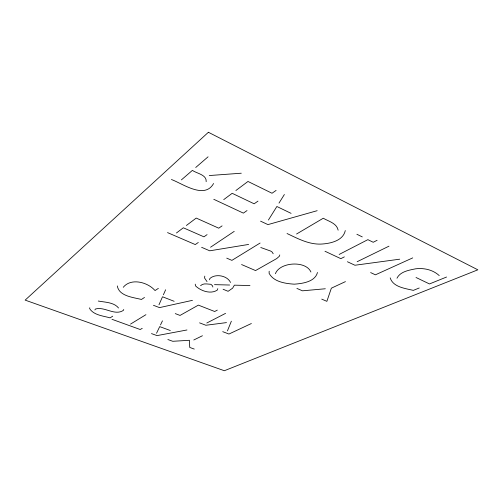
<?xml version="1.0" encoding="UTF-8"?>
<svg xmlns="http://www.w3.org/2000/svg" width="503" height="503" viewBox="0 0 503 503"><rect width="100%" height="100%" fill="white"/><g stroke="black" fill="none" stroke-linecap="round" stroke-linejoin="round"><path stroke-width="0.75" d="M117.3 285.93C119.01 296.166 133.062 297.336 141.45 299.455L144.487 297.468M269.18 271.218L269.092 273.267C273.638 281.938 285.333 283.573 294.23 284.17C302.517 283.591 315.085 281.85 317.475 272.469M204.79 276.116L204.57 278.014L207.022 281.617M206.173 181.671C206.808 174.66 196.755 173.504 192.391 170.379L181.401 179.879M275.405 273.72C279.687 262.019 305.849 260.271 310.929 272.01M89.792 307.761L89.622 308.603C93.784 315.23 103.172 315.884 110.132 317.877L112.71 316.173M345.297 230.563C343.077 240.956 330.081 243.641 320.908 244.093C308.716 244.521 297.719 238.554 287.037 233.524M209.556 279.819L209.896 278.467C215.561 273.381 227.343 275.55 230.525 282.46M279.769 254.939L279.391 256.209L276.725 258.567L255.543 270.57L241.578 264.547M213.58 183.507C204.62 199.741 182.501 183.557 171.422 179.508M217.786 288.647L217.34 290.055C210.801 294.519 200.823 290.998 195.56 285.93L195.233 284.151M123.751 309.452L123.424 310.345C114.766 316.205 104.523 306.195 95.388 309.049L94.91 309.955M227.431 330.911L231.361 321.197M396.98 278.222C400.218 271.513 409.052 270.174 415.66 268.809C423.998 267.778 432.976 269.778 439.238 275.606M158.973 304.799L162.513 296.776L174.151 301.297M163.393 294.783L165.625 289.766M156.534 333.25L159.703 326.617L170.328 330.528M160.488 324.969L162.469 320.845M123.248 287.307C130.937 277.7 147.593 282.12 154.786 290.313L155.176 290.47L158.376 288.37M268.426 220.018L276.87 206.494L291.08 213.354M278.989 203.099L284.384 194.498M200.584 285.698C203.174 282.862 207.563 284.17 210.902 284.314L212.511 285.779L212.87 287.037M195.717 167.499L208.079 156.81M176.434 232.99L183.337 227.79L203.941 236.838L207.079 234.631M186.38 225.489L196.22 218.069L218.748 228.192L222.081 225.866M223.728 199.628L232.166 193.309L254.141 203.797L257.976 201.125M235.894 190.518L247.985 181.457L272.016 193.246L276.103 190.411M198.289 242.471L195.271 244.571L167.537 232.606M247.023 210.581L243.364 213.121L213.788 199.301M210.55 247.225L234.235 231.361M260.095 243.043L231.896 260.372L226.727 258.14M130.529 324.095L145.933 314.683M296.563 234.014L323.278 218.233C328.566 221.364 336.815 223.219 338.142 230.185M142.236 328.34L140.211 329.515L111.987 319.304M217.315 310.118L214.68 311.508L198.377 305.12L180.043 315.425L175.258 313.608M339.16 254.449L367.882 239.654L373.201 242.27L377.099 240.296M206.783 323.02L225.57 313.363M344.348 256.882L340.839 258.661L324.982 251.255M193.793 339.99L202.439 335.74M357.161 261.711L388.989 246.168M251.374 323.523L228.947 334.036L222.716 331.659M345.448 281.617L331.358 288.175L326.868 301.347L321.738 299.128M412.724 257.888L375.42 274.82L370.642 272.588M419.225 287.986L413.321 290.382C405.148 288.389 393.063 287.138 390.196 277.87M446.582 277.021L429.487 283.95L416.012 277.486M317.167 210.694L267.942 224.608L260.56 221.157M192.467 300.335L159.508 307.61L153.44 305.302M186.959 329.974L157.037 335.608L151.491 333.596M248.639 244.433L209.732 250.808L201.621 247.313M399.715 259.19L354.923 265.244L347.422 261.742M226.495 322.605L205.884 325.259L199.572 322.857M325.322 288.766L302.473 290.816L296.896 288.414M209.254 175.547L241.289 173.214M214.504 284.654L229.638 285.025M249.978 285.541L234.367 285.163L232.625 288.175L228.104 291.306L223.081 289.25M167.857 339.519L172.755 341.292L189.424 340.292L189.738 347.435L194.277 349.076M98.274 301.039C104.976 302.309 113.986 302.228 118.545 307.999M260.761 247.507L270.658 251.06L272.142 252.06L273.198 253.776M356.885 234.26L362.292 236.913M208.399 132.27L25.15 300.121L224.338 370.73L477.85 269.815L208.399 132.27"/></g></svg>
